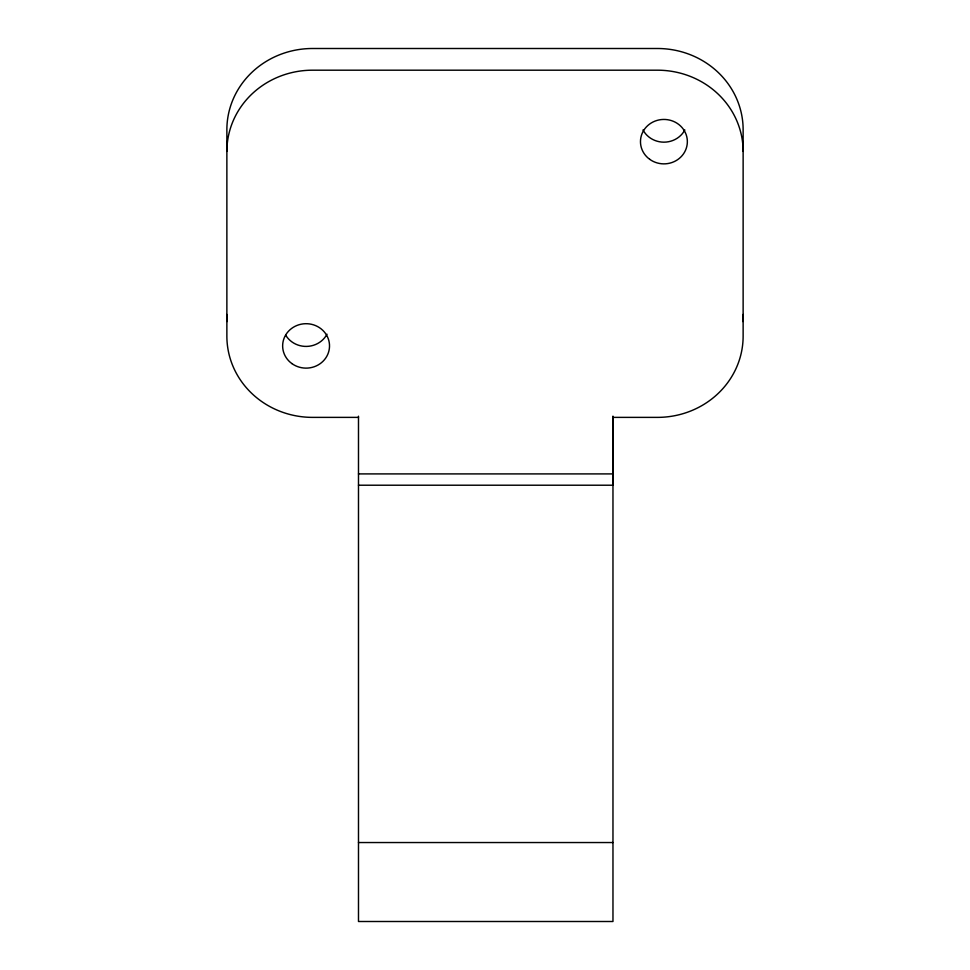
<?xml version="1.0" encoding="UTF-8"?>
<svg xmlns="http://www.w3.org/2000/svg" width="970" height="970" viewBox="0 0 970 970"><rect width="100%" height="100%" fill="white"/><g stroke="black" fill="none" stroke-linecap="round" stroke-linejoin="round"><path stroke-width="1.45" d="M358.488 485.218L612.991 485.218L612.979 416.506M612.991 485.218L612.967 469.189M358.488 417.379L312.558 417.379A85.687 81.213 0 0 1 226.871 336.166L226.871 129.713A85.687 81.213 0 0 1 312.558 48.5L657.442 48.5A85.687 81.213 0 0 1 743.129 129.713L743.129 336.166A85.687 81.213 0 0 1 657.442 417.379L612.919 417.379M358.488 473.906L612.919 473.906M358.488 842.542L612.967 842.542M612.967 416.203L612.967 921.5L358.488 921.5L358.488 416.203M684.844 129.956A23.425 22.201 0 0 1 663.916 142.166A23.425 22.201 0 0 1 643.001 129.956M743.129 151.405A85.687 81.213 0 0 0 657.442 70.192L312.558 70.192A85.687 81.213 0 0 0 226.871 151.405M326.999 334.213A23.425 22.201 0 0 1 306.75 346.411A23.425 22.201 0 0 1 285.786 335.317M743.129 314.462A85.687 81.213 0 0 1 742.802 321.543M227.198 321.543A85.687 81.213 0 0 1 226.871 314.462M291.885 363.58A23.425 22.201 0 0 0 329.327 348.739A23.425 22.201 0 0 0 297.038 325.423A23.425 22.201 0 0 0 291.885 363.58M649.718 159.322A23.425 22.201 0 0 0 687.16 144.481A23.425 22.201 0 0 0 654.871 121.165A23.425 22.201 0 0 0 649.718 159.322"/></g></svg>
